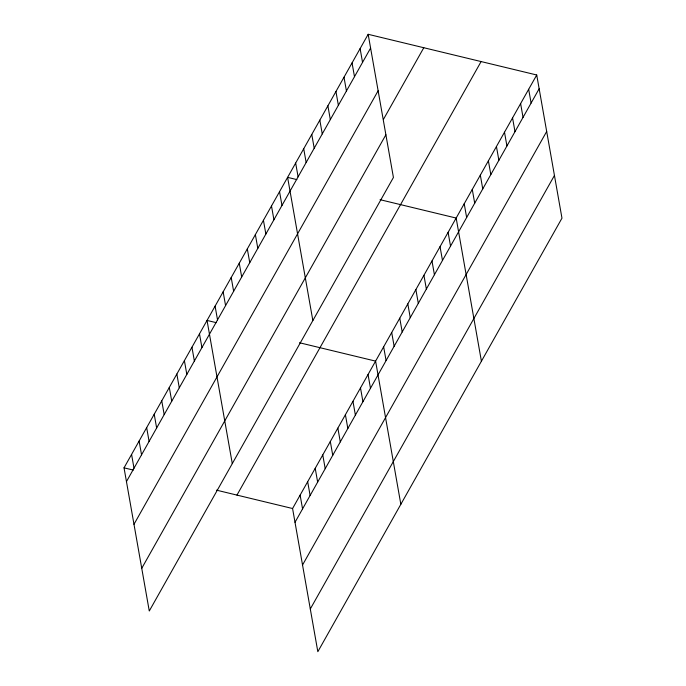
<?xml version="1.0" encoding="UTF-8"?>
<svg xmlns="http://www.w3.org/2000/svg" width="686" height="686" viewBox="0 0 686 686"><rect width="100%" height="100%" fill="white"/><g stroke="black" fill="none" stroke-linecap="round" stroke-linejoin="round"><path stroke-width="1.03" d="M368.168 34.3L393.421 177.477L149.274 611.012L124.029 467.835L368.168 34.3L536.726 74.988L561.971 218.165L317.832 651.7L292.579 508.523L536.726 74.988M126.456 481.606L370.603 48.071M133.984 524.31L378.132 90.775M383.508 119.261L423.794 47.728M141.745 568.308L385.892 134.773M236.962 495.095L481.109 61.56M295.014 522.295L539.153 88.76M302.543 564.998L546.691 131.463M310.295 608.997L554.442 175.462M296.875 179.603L287.606 177.365L312.85 320.542M380.07 199.686L456.164 218.054L481.409 361.23M216.304 322.669L207.035 320.431L232.28 463.607M299.499 342.751L375.594 361.119L400.838 504.296M124.029 467.835L133.298 470.073M216.493 490.156L292.579 508.523M528.674 89.291L531.101 103.063M520.614 103.603L523.041 117.375M512.562 117.906L514.989 131.678M504.502 132.209L506.928 145.989M496.441 146.521L498.876 160.292M488.389 160.824L490.816 174.596M480.329 175.136L482.755 188.907M472.277 189.439L474.703 203.21M464.216 203.751L466.643 217.522M448.104 232.357L450.531 246.128M440.043 246.668L442.479 260.44M431.991 260.972L434.418 274.743M423.931 275.283L426.358 289.055M415.879 289.586L418.306 303.358M407.818 303.889L410.245 317.669M360.116 48.603L362.542 62.383M399.767 318.201L402.193 331.973M352.055 62.915L354.49 76.686M391.706 332.504L394.133 346.276M344.003 77.218L346.43 90.989M383.645 346.816L386.081 360.587M335.943 91.53L338.37 105.301M327.891 105.833L330.318 119.604M368.048 374.522L370.474 388.293M319.83 120.136L322.257 133.916M360.502 387.916L362.928 401.696M311.77 134.447L314.205 148.219M352.956 401.319L355.382 415.09M303.718 148.751L306.145 162.522M345.41 414.721L347.836 428.493M295.657 163.062L298.093 176.834M337.864 428.124L340.29 441.895M330.318 441.518L332.744 455.29M279.545 191.677L281.972 205.448M322.772 454.921L325.198 468.692M271.493 205.98L273.92 219.752M315.217 468.324L317.652 482.095M263.433 220.283L265.859 234.055M307.671 481.718L310.106 495.498M255.372 234.595L257.807 248.366M300.125 495.12L302.56 508.892M247.32 248.898L249.747 262.669M239.26 263.21L241.686 276.981M231.208 277.513L233.634 291.284M223.147 291.816L225.574 305.596M215.095 306.127L217.522 319.899M199.489 333.833L201.916 347.605M191.943 347.236L194.37 361.007M184.397 360.63L186.824 374.402M176.851 374.033L179.278 387.804M169.305 387.436L171.732 401.207M161.759 400.83L164.186 414.61M154.213 414.233L156.64 428.004M146.667 427.635L149.094 441.407M139.121 441.038L141.548 454.809M131.575 454.432L134.002 468.204"/></g></svg>
